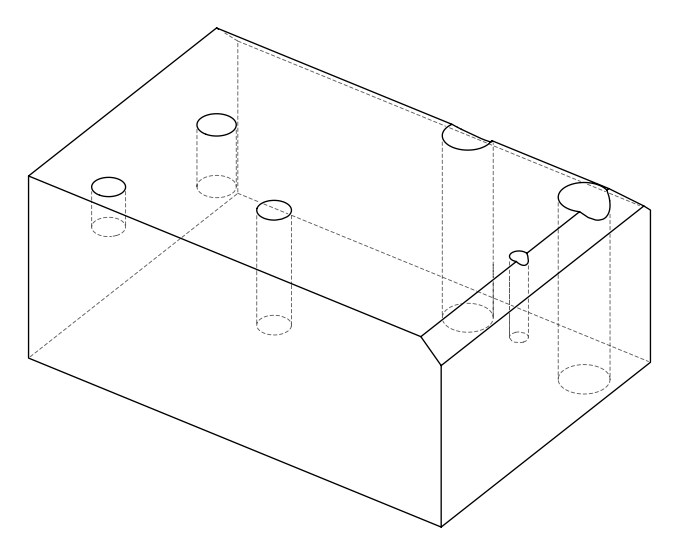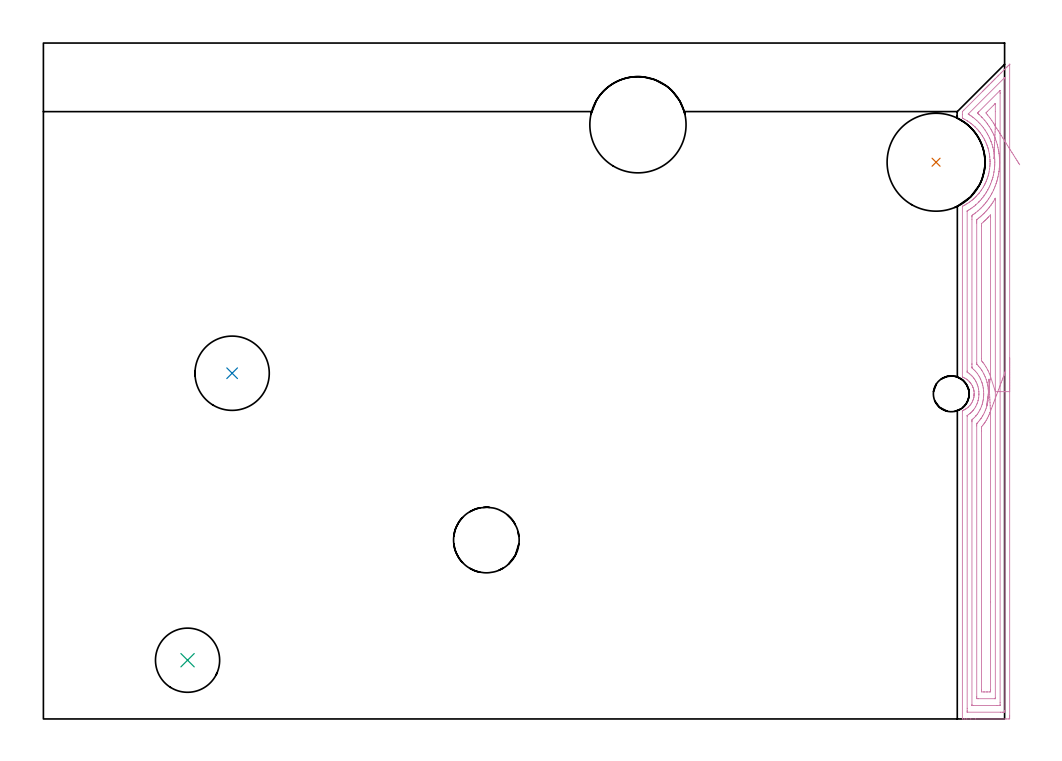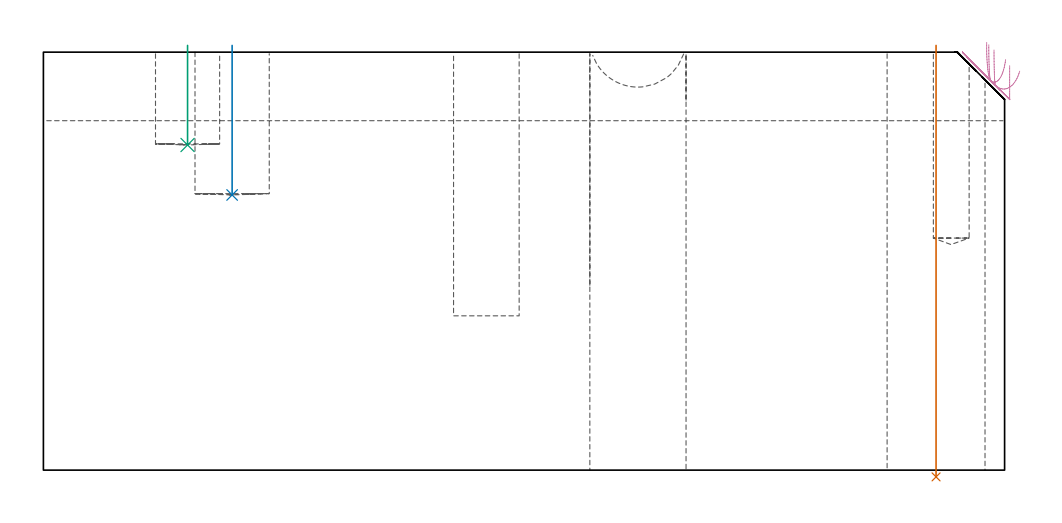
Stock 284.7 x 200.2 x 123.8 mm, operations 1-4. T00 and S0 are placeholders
(PLAN: 13 operations, 10 tool changes, 29.4 min)
(1 INDEXABLE_INSERT_DRILL_THROUGH_HOLE_FROM_SOLID | STEP1HOLE | NXT0302_029 | 0.51 min | 81738 mm3)
(2 INDEXABLE_INSERT_DRILL_BLIND_HOLE_FROM_SOLID | STEP1POCKET | NXT0302_015 | 0.18 min | 15967 mm3)
(3 INDEXABLE_INSERT_DRILL_BLIND_HOLE_FROM_SOLID_1 | STEP1POCKET_3 | NXT0302_009 | 0.12 min | 7727 mm3)
(4 AREA_MILL | FG_CHAMFER_SURFACE | UGT0205_001 | 7.79 min | 18966 mm3)
(5 AREA_MILL_1 | FG_CHAMFER_SURFACE_1 | UGT0205_001 | 17.63 min | 57259 mm3)
(6 MILL_BLIND_HOLE_FROM_SOLID_MATERIAL | STEP1POCKET_1 | NXT0201_012 | Spiral | 1.11 min | 23103 mm3)
(7 SPOT_DRILL | STEP1HOLE_1 | NXT0321_9005460120000 | 0.05 min | 182 mm3)
(8 SPOT_DRILL_1 | STEP1POCKET_2 | NXT0321_9005460120000 | 0.03 min | 2 mm3)
(9 DRILL_BLIND_HOLE_INTO_CENTER | STEP1HOLE_1 | NXT0301_046 | 0.05 min | 361 mm3)
(10 GUN_DRILL_THROUGH_HOLE | STEP1HOLE_1 | UGT0307_003 | 0.57 min | 4350 mm3)
(11 SPADE_DRILL_TO_ENLARGE_THROUGH_HOLE | STEP1HOLE_1 | UGT0306_009 | 0.53 min | 28226 mm3)
(12 DRILL_TO_ENLARGE_THROUGH_HOLE | STEP1HOLE_1 | UGT0301_392 | 0.55 min | 44930 mm3)
(13 DRILL_BLIND_HOLE_INTO_CENTER_1 | STEP1POCKET_2 | NXT0301_077 | 0.24 min | 4867 mm3)
(TOOL NXT0302_029 | Index. Insert Drill 29mm [880-D2900L32-05] | D29 PA176 FL145 Z2)
(TOOL NXT0302_015 | Index. Insert Drill 22mm [880-D2200L25-03] | D22 PA176 FL66 Z2)
(TOOL NXT0302_009 | Index. Insert Drill 19mm [880-D1900L25-05] | D19 PA176 FL95 Z2)
(TOOL UGT0205_001 | Chamfer Mill 20 x 3 x 45 deg. | D20 FL50 Z2)
(TOOL NXT0201_012 | ENDMILL 16mm [2P460-1600-NA 1630] | D16 FL38 Z6)
(TOOL NXT0321_9005460120000 | NC Spot Drill, 142deg, 12mm, Carbide, Uncoated | D12 PA142 FL30 Z2)
(TOOL NXT0301_046 | Carbide Drill 7.5mm [860.1-0750-038A1-MM 2214] | D7.5 PA140 FL53 Z2)
(TOOL UGT0307_003 | Gun Drill 7 mm | D7 PA130 FL24 Z1)
(TOOL UGT0306_009 | Spade Drill 18.5mm | D18.5 PA132 FL10 Z2)
(TOOL UGT0301_392 | Twist Drill 28.5 mm | D28.5 PA118 FL165 Z2)
(TOOL NXT0301_077 | Carbide Drill 10.6mm [860.1-1060-053A1-MM 2214] | D10.6 PA140 FL71 Z2)
(OP 1 INDEXABLE_INSERT_DRILL_THROUGH_HOLE_FROM_SOLID)
G17 G21 G94 G90
T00 M6
G54
G17 G0 G90 X264.4 Y164.9 S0 M3
G43 Z133.8 H1
G94 G81 G98 Z-2.006 F250. R125.8
G80
M5
M2
(OP 2 INDEXABLE_INSERT_DRILL_BLIND_HOLE_FROM_SOLID)
G17 G21 G94 G90
T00 M6
G54
G17 G0 G90 X55.9 Y102.4 S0 M3
G43 Z133.8 H1
G94 G81 G98 Z81.5 F250. R125.8
G80
M5
M2
(OP 3 INDEXABLE_INSERT_DRILL_BLIND_HOLE_FROM_SOLID_1)
G17 G21 G94 G90
T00 M6
G54
G17 G0 G90 X42.7 Y17.4 S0 M3
G43 Z133.8 H1
G94 G81 G98 Z96.3 F250. R125.8
G80
M5
M2
(OP 4 AREA_MILL)
G17 G21 G94 G90
T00 M6
G54
G17 G0 G90 X286.2 Y106.95 S1061 M3
G43 Z133.8 H0
Z119.8
G94 G1 Y106.912 Z118.928 F250.
Y106.798 Z118.064
Y106.609 Z117.212
Y106.347 Z116.38
Y106.013 Z115.574
Y105.61 Z114.8
Y105.142 Z114.064
Y104.61 Z113.372
Y104.021 Z112.729
Y103.378 Z112.14
Y102.686 Z111.608
Y101.95 Z111.14
Y101.176 Z110.737
Y100.37 Z110.403
Y99.538 Z110.141
Y98.686 Z109.952
Y97.822 Z109.838
Y96.95 Z109.8
Y1.076
X286.199 Y0.601 Z109.801
X286.195 Y0.188 Z109.803
X286.192 Y0.01 Z109.805
X285.789 Y0.005 Z110.208
X285.197 Y0. Z110.8
X276.125 Z119.87
X274.673 Z121.324
X273.489 Z122.505
X272.88 Z123.119
X272.204 Z123.795
X272.201 Y0.109 Z123.799
Y0.153
X272.2 Y91.151 Z123.8
X272.203 Y91.306 Z123.788
X272.284 Y91.346 Z123.71
X272.443 Y91.415 Z123.554
X272.568 Y91.468 Z123.429
X272.611 Y91.488 Z123.386
X272.852 Y91.602 Z123.146
X272.892 Y91.625 Z123.105
X273.05 Y91.724 Z122.945
X273.223 Y91.831 Z122.777
X273.34 Y91.904 Z122.66
X273.528 Y92.043 Z122.471
X273.766 Y92.22 Z122.231
X273.929 Y92.362 Z122.067
X274.08 Y92.493 Z121.918
X274.371 Y92.803 Z121.629
X274.479 Y92.935 Z121.518
X274.641 Y93.13 Z121.358
X274.785 Y93.336 Z121.215
X274.819 Y93.385 Z121.181
X274.893 Y93.513 Z121.107
X275.073 Y93.823 Z120.924
X275.288 Y94.276 Z120.709
X275.41 Y94.597 Z120.589
X275.419 Y94.625 Z120.58
X275.449 Y94.72 Z120.548
X275.515 Y94.923 Z120.485
X275.564 Y95.141 Z120.435
X275.569 Y95.167 Z120.429
X275.586 Y95.264 Z120.412
X275.644 Y95.612 Z120.352
X275.652 Y95.717 Z120.341
X275.667 Y95.865 Z120.33
X275.67 Y95.902 Z120.327
X275.676 Y95.978 Z120.318
X275.683 Y96.053 Z120.313
Y96.058 Z120.312
X275.682 Y96.252 Z120.307
Y96.263
X275.684 Y96.457 Z120.309
Y96.505 Z120.311
X275.648 Y96.95 Z120.344
X275.616 Y97.161 Z120.379
X275.592 Y97.315 Z120.404
X275.574 Y97.396 Z120.421
X275.558 Y97.48 Z120.441
X275.539 Y97.565 Z120.46
X275.521 Y97.647 Z120.477
X275.514 Y97.678 Z120.484
X275.463 Y97.842 Z120.531
X275.367 Y98.105 Z120.63
X275.297 Y98.291 Z120.698
X275.247 Y98.405 Z120.75
X275.1 Y98.733 Z120.9
X274.882 Y99.108 Z121.117
X274.835 Y99.18 Z121.164
X274.641 Y99.473 Z121.358
X274.584 Y99.55 Z121.415
X274.525 Y99.624 Z121.475
X274.505 Y99.646 Z121.495
X274.368 Y99.792 Z121.628
X274.248 Y99.924 Z121.75
X274.16 Y100.02 Z121.839
X273.767 Y100.385 Z122.232
X273.608 Y100.515 Z122.391
X273.489 Y100.595 Z122.509
X273.256 Y100.753 Z122.743
X273.05 Y100.874 Z122.947
X272.894 Y100.967 Z123.106
X272.519 Y101.15 Z123.476
X272.388 Y101.206 Z123.608
X272.263 Y101.262 Z123.731
X272.203 Y101.294 Z123.789
X272.2 Y101.411 Z123.8
Y151.816
X272.206 Y151.833 Z123.793
X272.238 Y151.858 Z123.761
X272.35 Y151.915 Z123.65
X272.913 Y152.211 Z123.086
X273.094 Y152.321 Z122.905
X273.486 Y152.559 Z122.514
X273.768 Y152.73 Z122.232
X274.325 Y153.102 Z121.675
X274.641 Y153.335 Z121.358
X275.051 Y153.658 Z120.948
X275.159 Y153.748 Z120.84
X275.247 Y153.822 Z120.75
X275.385 Y153.937 Z120.614
X275.454 Y153.993 Z120.546
X275.515 Y154.048 Z120.484
X275.686 Y154.211 Z120.311
X275.953 Y154.462 Z120.046
X276.099 Y154.606 Z119.901
X276.389 Y154.892 Z119.611
X276.781 Y155.33 Z119.215
X277.053 Y155.644 Z118.947
X277.165 Y155.776 Z118.834
X277.209 Y155.83 Z118.79
X277.262 Y155.896 Z118.736
X277.549 Y156.276 Z118.449
X277.589 Y156.332 Z118.408
X277.83 Y156.667 Z118.169
X278.137 Y157.129 Z117.862
X278.397 Y157.558 Z117.6
X278.645 Y158.002 Z117.352
X278.882 Y158.45 Z117.118
X278.91 Y158.506 Z117.09
X279.01 Y158.711 Z116.988
X279.113 Y158.952 Z116.884
X279.226 Y159.214 Z116.772
X279.279 Y159.341 Z116.717
X279.469 Y159.845 Z116.526
X279.618 Y160.232 Z116.381
X279.776 Y160.737 Z116.221
X279.87 Y161.031 Z116.128
X279.884 Y161.076 Z116.114
X279.897 Y161.124 Z116.101
X279.911 Y161.183 Z116.086
X279.974 Y161.435 Z116.025
X280.006 Y161.569 Z115.993
X280.099 Y162.015 Z115.897
X280.225 Y162.751 Z115.773
X280.249 Y162.906 Z115.744
X280.255 Y162.967 Z115.736
X280.348 Y163.779 Z115.65
X280.35 Y163.798 Z115.648
X280.379 Y164.243 Z115.616
X280.383 Y164.483 Z115.605
X280.391 Y164.689 Z115.601
X280.39 Y165.071 Z115.602
X280.391 Y165.135 Z115.603
X280.384 Y165.314 Z115.61
X280.373 Y165.58 Z115.618
X280.367 Y165.643 Z115.622
X280.308 Y166.454 Z115.691
X280.307 Y166.472 Z115.692
X280.253 Y166.918 Z115.745
X280.179 Y167.363 Z115.817
X279.996 Y168.254 Z116.
X279.885 Y168.723 Z116.115
X279.842 Y168.866 Z116.157
X279.76 Y169.145 Z116.239
X279.738 Y169.212 Z116.26
X279.639 Y169.516 Z116.359
X279.613 Y169.592 Z116.383
X279.588 Y169.658 Z116.405
X279.528 Y169.827 Z116.467
X279.452 Y170.037 Z116.543
X279.325 Y170.36 Z116.675
X279.274 Y170.484 Z116.724
X279.245 Y170.55 Z116.752
X279.084 Y170.928 Z116.915
X279.054 Y170.996 Z116.946
X279.01 Y171.09 Z116.989
X278.833 Y171.442 Z117.163
X278.826 Y171.457 Z117.17
X278.761 Y171.582 Z117.237
X278.637 Y171.819 Z117.362
X278.392 Y172.249 Z117.608
X278.137 Y172.674 Z117.863
X278.065 Y172.78 Z117.934
X277.809 Y173.159 Z118.19
X277.494 Y173.602 Z118.506
X277.262 Y173.903 Z118.736
X277.085 Y174.119 Z118.912
X277.017 Y174.201 Z118.98
X276.768 Y174.493 Z119.232
X276.564 Y174.712 Z119.431
X276.406 Y174.885 Z119.592
X276.388 Y174.905 Z119.61
X276.125 Y175.173 Z119.87
X275.968 Y175.329 Z120.029
X275.912 Y175.385 Z120.086
X275.514 Y175.748 Z120.483
X275.247 Y175.978 Z120.752
X275.202 Y176.016 Z120.796
X275.159 Y176.051 Z120.839
X274.886 Y176.276 Z121.113
X274.641 Y176.465 Z121.359
X274.207 Y176.779 Z121.792
X273.767 Y177.078 Z122.232
X273.627 Y177.167 Z122.373
X273.5 Y177.241 Z122.5
X272.893 Y177.594 Z123.106
X272.501 Y177.806 Z123.498
X272.294 Y177.915 Z123.701
X272.203 Y177.968 Z123.789
X272.2 Y178.133 Z123.8
Y179.025
X272.207 Y179.9 Z123.793
X272.22 Y179.917 Z123.78
X272.611 Y180.311 Z123.388
X278.186 Y185.887 Z117.812
X278.321 Y186.024 Z117.674
X278.461 Y186.162 Z117.537
X278.619 Y186.32 Z117.379
X278.761 Y186.463 Z117.235
X278.907 Y186.608 Z117.091
X279.051 Y186.753 Z116.946
X279.2 Y186.902 Z116.795
X279.353 Y187.054 Z116.645
X279.484 Y187.185 Z116.514
X279.639 Y187.342 Z116.356
X279.799 Y187.5 Z116.199
X279.917 Y187.618 Z116.081
X280.079 Y187.781 Z115.916
X280.598 Y188.298 Z115.402
X280.84 Y188.541 Z115.158
X280.957 Y188.659 Z115.039
X281.285 Y188.985 Z114.715
X281.518 Y189.218 Z114.482
X281.732 Y189.433 Z114.266
X281.836 Y189.538 Z114.16
X282.275 Y189.975 Z113.724
X282.714 Y190.416 Z113.282
X282.922 Y190.623 Z113.077
X282.966 Y190.666 Z113.034
X283.593 Y191.295 Z112.403
X283.805 Y191.506 Z112.195
X284.471 Y192.173 Z111.525
X284.646 Y192.346 Z111.354
X284.707 Y192.407 Z111.293
X285.35 Y193.051 Z110.647
X285.486 Y193.186 Z110.514
X285.599 Y193.299 Z110.401
X285.789 Y193.49 Z110.209
X285.895 Y193.597 Z110.102
X286.194 Y193.894 Z109.804
X286.198 Z109.801
X286.199 Z109.799
X286.2 Y96.95 Z109.8
X284.786 Z111.214
X284.785 Y2.513 Z111.215
X284.784 Y2.385 Z111.216
X284.779 Y2.012 Z111.221
X284.408 Y2.003 Z111.592
X284.032 Y2.001 Z111.968
X283.533 Y2. Z112.467
X273.691 Y2.001 Z122.309
X273.663 Y2.003 Z122.337
X273.636 Y2.009 Z122.364
X273.622 Y2.014 Z122.378
X273.621 Y2.035 Z122.379
X273.616 Y2.256 Z122.384
Y2.385
X273.615 Y3.149 Z122.385
Y89.686
X273.616 Y89.813 Z122.384
X273.619 Y89.86 Z122.381
X273.621 Y89.878 Z122.379
X273.644 Y89.897 Z122.356
X274.024 Y90.162 Z121.976
X274.368 Y90.418 Z121.632
X274.527 Y90.544 Z121.473
X274.716 Y90.705 Z121.284
X274.988 Y90.968 Z121.012
X275.247 Y91.245 Z120.753
X275.407 Y91.434 Z120.593
X275.54 Y91.597 Z120.46
X275.788 Y91.94 Z120.212
X276.125 Y92.482 Z119.875
X276.129 Y92.489 Z119.871
X276.418 Y93.084 Z119.582
X276.547 Y93.382 Z119.453
X276.673 Y93.717 Z119.327
X276.846 Y94.274 Z119.154
X276.866 Y94.344 Z119.134
X276.879 Y94.401 Z119.121
X277.004 Y95.044 Z118.996
X277.021 Y95.148 Z118.979
X277.023 Y95.166 Z118.977
X277.092 Y95.969 Z118.908
X277.094 Y96.058 Z118.906
Y96.454
X277.077 Y96.876 Z118.923
X277.07 Y96.95 Z118.93
X277.004 Y97.56 Z118.996
X276.957 Y97.842 Z119.043
X276.953 Y97.868 Z119.047
X276.946 Y97.901 Z119.054
X276.835 Y98.367 Z119.165
X276.724 Y98.734 Z119.276
X276.557 Y99.187 Z119.443
X276.367 Y99.626 Z119.633
X276.29 Y99.794 Z119.71
X276.125 Y100.104 Z119.875
X275.877 Y100.518 Z120.123
X275.622 Y100.9 Z120.378
X275.508 Y101.051 Z120.492
X275.247 Y101.359 Z120.753
X275.2 Y101.411 Z120.8
X274.999 Y101.618 Z121.001
X274.781 Y101.825 Z121.219
X274.368 Y102.193 Z121.632
X274.233 Y102.303 Z121.767
X273.864 Y102.553 Z122.136
X273.621 Y102.716 Z122.379
X273.619 Y102.734 Z122.381
X273.616 Y102.781 Z122.384
X273.615 Y102.877 Z122.385
X273.614 Y103.068 Z122.386
X273.615 Y150.35 Z122.385
X273.617 Y150.414 Z122.383
X273.62 Y150.443 Z122.38
X273.623 Y150.454 Z122.377
X273.648 Y150.477 Z122.352
X274.094 Y150.755 Z121.906
X274.368 Y150.928 Z121.632
X274.632 Y151.101 Z121.368
X275.031 Y151.369 Z120.969
X275.156 Y151.461 Z120.844
X275.247 Y151.53 Z120.753
X275.651 Y151.851 Z120.349
X276.125 Y152.232 Z119.875
X276.141 Y152.245 Z119.859
X277.05 Y153.107 Z118.95
X277.096 Y153.154 Z118.904
X277.475 Y153.568 Z118.525
X277.904 Y154.046 Z118.096
X278.287 Y154.526 Z117.713
X278.603 Y154.938 Z117.397
X278.646 Y154.996 Z117.354
X278.67 Y155.03 Z117.33
X278.761 Y155.161 Z117.239
X279.027 Y155.559 Z116.973
X279.204 Y155.83 Z116.796
X279.37 Y156.103 Z116.63
X279.639 Y156.556 Z116.361
X279.699 Y156.662 Z116.301
X279.732 Y156.722 Z116.268
X280.002 Y157.245 Z115.998
X280.186 Y157.614 Z115.814
X280.25 Y157.75 Z115.75
X280.292 Y157.844 Z115.708
X280.518 Y158.375 Z115.482
X280.555 Y158.469 Z115.445
X280.569 Y158.506 Z115.431
X280.794 Y159.118 Z115.206
X280.896 Y159.399 Z115.104
X281.02 Y159.781 Z114.98
X281.181 Y160.291 Z114.819
X281.209 Y160.386 Z114.791
X281.229 Y160.461 Z114.771
X281.396 Y161.16 Z114.604
X281.4 Y161.179 Z114.6
X281.537 Y161.932 Z114.463
X281.561 Y162.075 Z114.439
X281.655 Y162.704 Z114.345
X281.685 Y162.967 Z114.315
X281.743 Y163.507 Z114.257
X281.769 Y163.859 Z114.231
X281.794 Y164.348 Z114.206
X281.802 Y164.751 Z114.198
X281.8 Y165.234 Z114.2
X281.784 Y165.643 Z114.216
X281.749 Y166.178 Z114.251
X281.719 Y166.535 Z114.281
X281.691 Y166.835 Z114.309
X281.615 Y167.428 Z114.385
X281.471 Y168.244 Z114.529
X281.456 Y168.32 Z114.544
X281.396 Y168.61 Z114.604
X281.256 Y169.212 Z114.744
X281.209 Y169.402 Z114.791
X280.998 Y170.104 Z115.002
X280.794 Y170.715 Z115.206
X280.692 Y170.996 Z115.308
X280.643 Y171.123 Z115.357
X280.518 Y171.432 Z115.482
X280.32 Y171.888 Z115.68
X280.157 Y172.255 Z115.843
X279.886 Y172.78 Z116.114
X279.639 Y173.233 Z116.361
X279.384 Y173.672 Z116.616
X278.934 Y174.388 Z117.066
X278.814 Y174.565 Z117.186
X278.761 Y174.639 Z117.239
X278.417 Y175.105 Z117.583
X278.144 Y175.457 Z117.856
X277.882 Y175.774 Z118.118
X277.37 Y176.349 Z118.63
X277.004 Y176.734 Z118.996
X276.475 Y177.241 Z119.525
X276.125 Y177.553 Z119.875
X275.813 Y177.816 Z120.187
X275.427 Y178.133 Z120.573
X275.247 Y178.268 Z120.753
X274.777 Y178.61 Z121.223
X274.368 Y178.881 Z121.632
X274.149 Y179.025 Z121.851
X273.985 Y179.132 Z122.015
X273.93 Y179.171 Z122.07
X273.941 Y179.185 Z122.059
X273.976 Y179.223 Z122.024
X274.074 Y179.323 Z121.926
X284.572 Y189.821 Z111.428
X284.699 Y189.945 Z111.301
X284.771 Y190.012 Z111.229
X284.779 Y190.017 Z111.221
X284.781 Y189.974 Z111.219
X284.785 Y189.859 Z111.215
X284.786 Y189.731 Z111.214
Y189.572
Y96.95
X283.372 Z112.628
X283.371 Y4.84 Z112.629
X283.369 Y4.169 Z112.631
X283.367 Y4.059 Z112.633
X283.365 Y4.013 Z112.635
X283.314 Y4.006 Z112.686
X283.153 Y4.003 Z112.847
X282.442 Y4. Z113.558
X275.413 Z120.587
X275.247 Y4.003 Z120.753
X275.08 Y4.008 Z120.92
X275.038 Y4.01 Z120.962
X275.035 Y4.038 Z120.965
X275.032 Y4.096 Z120.968
X275.03 Y4.169 Z120.97
X275.029 Y88.029 Z120.971
X275.03 Y88.249 Z120.97
X275.033 Y88.471 Z120.967
X275.036 Y88.614 Z120.964
X275.09 Y88.675 Z120.91
X275.371 Y88.921 Z120.629
X275.76 Y89.292 Z120.24
X276.125 Y89.674 Z119.875
X276.191 Y89.746 Z119.809
X276.247 Y89.813 Z119.753
X276.582 Y90.241 Z119.418
X276.907 Y90.705 Z119.093
X276.945 Y90.765 Z119.055
X277.004 Y90.861 Z118.996
X277.271 Y91.326 Z118.729
X277.409 Y91.597 Z118.591
X277.567 Y91.917 Z118.433
X277.818 Y92.489 Z118.182
X277.837 Y92.535 Z118.163
X277.882 Y92.657 Z118.118
X278.058 Y93.203 Z117.942
X278.113 Y93.382 Z117.887
X278.194 Y93.669 Z117.806
X278.245 Y93.905 Z117.755
X278.315 Y94.274 Z117.685
X278.385 Y94.655 Z117.615
X278.444 Y95.166 Z117.556
X278.472 Y95.458 Z117.528
X278.497 Y95.743 Z117.503
X278.507 Y96.058 Z117.493
X278.508 Y96.314 Z117.492
X278.488 Y96.95 Z117.512
X278.466 Y97.249 Z117.534
X278.398 Y97.842 Z117.602
X278.332 Y98.278 Z117.668
X278.236 Y98.734 Z117.764
X278.17 Y99.027 Z117.83
X278.047 Y99.459 Z117.953
X277.99 Y99.626 Z118.01
X277.882 Y99.925 Z118.118
X277.638 Y100.518 Z118.362
X277.436 Y100.971 Z118.564
X277.196 Y101.411 Z118.804
X277.004 Y101.733 Z118.996
X276.631 Y102.303 Z119.369
X276.411 Y102.59 Z119.589
X276.125 Y102.917 Z119.875
X275.869 Y103.195 Z120.131
X275.552 Y103.501 Z120.448
X275.048 Y103.969 Z120.952
X275.035 Y104.015 Z120.965
X275.033 Y104.087 Z120.967
X275.03 Y104.307 Z120.97
X275.029 Y104.979 Z120.971
X275.028 Y105.201 Z120.972
X275.029 Y148.022 Z120.971
X275.03 Y148.693 Z120.97
X275.031 Y148.911 Z120.969
X275.035 Y149.13 Z120.965
X275.247 Y149.286 Z120.753
X275.419 Y149.41 Z120.581
X275.668 Y149.585 Z120.332
X275.931 Y149.783 Z120.069
X276.125 Y149.934 Z119.875
X276.802 Y150.477 Z119.198
X276.911 Y150.572 Z119.089
X277.004 Y150.656 Z118.996
X277.368 Y150.999 Z118.632
X277.757 Y151.369 Z118.243
X277.882 Y151.497 Z118.118
X278.249 Y151.889 Z117.751
X278.592 Y152.262 Z117.408
X278.671 Y152.352 Z117.329
X278.761 Y152.458 Z117.239
X279.071 Y152.838 Z116.929
X279.324 Y153.154 Z116.676
X279.46 Y153.335 Z116.54
X279.639 Y153.582 Z116.361
X279.959 Y154.046 Z116.041
X280.184 Y154.385 Z115.816
X280.531 Y154.938 Z115.469
X280.844 Y155.499 Z115.156
X281.02 Y155.83 Z114.98
X281.396 Y156.571 Z114.604
X281.444 Y156.674 Z114.556
X281.465 Y156.722 Z114.535
X281.705 Y157.301 Z114.295
X281.83 Y157.614 Z114.17
X281.954 Y157.94 Z114.046
X282.165 Y158.506 Z113.835
X282.194 Y158.589 Z113.806
X282.275 Y158.837 Z113.725
X282.407 Y159.265 Z113.593
X282.446 Y159.399 Z113.554
X282.598 Y159.963 Z113.402
X282.675 Y160.291 Z113.325
X282.764 Y160.686 Z113.236
X282.859 Y161.183 Z113.141
X282.904 Y161.436 Z113.096
X283.009 Y162.075 Z112.991
X283.027 Y162.203 Z112.973
X283.122 Y162.967 Z112.878
X283.125 Y162.996 Z112.875
X283.153 Y163.26 Z112.847
X283.191 Y163.821 Z112.809
X283.193 Y163.859 Z112.807
X283.209 Y164.327 Z112.791
X283.22 Y164.683 Z112.78
X283.221 Y164.751 Z112.779
X283.214 Y165.225 Z112.786
X283.208 Y165.588 Z112.792
X283.205 Y165.643 Z112.795
X283.153 Y166.468 Z112.847
X283.148 Y166.542 Z112.852
X283.055 Y167.428 Z112.945
X283.042 Y167.541 Z112.958
X282.979 Y167.957 Z113.021
X282.916 Y168.32 Z113.084
X282.861 Y168.616 Z113.139
X282.739 Y169.212 Z113.261
X282.618 Y169.756 Z113.382
X282.532 Y170.104 Z113.468
X282.275 Y170.985 Z113.725
X282.269 Y171.002 Z113.731
X281.954 Y171.888 Z114.046
X281.744 Y172.427 Z114.256
X281.592 Y172.78 Z114.408
X281.396 Y173.219 Z114.604
X281.174 Y173.672 Z114.826
X280.938 Y174.138 Z115.062
X280.698 Y174.565 Z115.302
X280.518 Y174.872 Z115.482
X280.151 Y175.457 Z115.849
X279.948 Y175.769 Z116.052
X279.639 Y176.22 Z116.361
X279.547 Y176.349 Z116.453
X279.272 Y176.722 Z116.728
X278.851 Y177.241 Z117.149
X278.761 Y177.346 Z117.239
X278.047 Y178.133 Z117.953
X277.882 Y178.303 Z118.118
X277.133 Y179.025 Z118.867
X277.004 Y179.143 Z118.996
X276.831 Y179.296 Z119.169
X276.734 Y179.382 Z119.266
X276.683 Y179.43 Z119.317
X276.664 Y179.449 Z119.336
X276.676 Y179.465 Z119.324
X276.786 Y179.581 Z119.214
X277.004 Y179.804 Z118.996
X277.06 Y179.861 Z118.94
X283.362 Y186.162 Z112.638
X283.365 Z112.635
X283.371 Y185.491 Z112.629
Y185.27
X283.372 Y96.95 Z112.628
X281.957 Z114.043
Y6.277
X281.955 Y6.086 Z114.045
X281.952 Y6.019 Z114.048
X281.95 Y6.01 Z114.05
X281.942 Y6.006 Z114.058
X281.917 Y6.003 Z114.083
X281.813 Y6.001 Z114.187
X276.958 Y6. Z119.042
X276.585 Y6.004 Z119.415
X276.492 Y6.007 Z119.508
X276.452 Y6.01 Z119.548
X276.45 Y6.04 Z119.55
X276.447 Y6.124 Z119.553
X276.444 Y6.522 Z119.556
X276.443 Y86.814 Z119.557
X276.444 Y87.137 Z119.556
X276.447 Y87.421 Z119.553
X276.45 Y87.491 Z119.55
X276.453 Y87.52 Z119.547
X276.471 Y87.54 Z119.529
X276.536 Y87.611 Z119.464
X276.938 Y88.029 Z119.062
X276.97 Y88.063 Z119.03
X277.004 Y88.103 Z118.996
X277.366 Y88.553 Z118.634
X277.649 Y88.921 Z118.351
X277.747 Y89.058 Z118.253
X277.882 Y89.259 Z118.118
X278.094 Y89.598 Z117.906
X278.223 Y89.813 Z117.777
X278.42 Y90.159 Z117.58
X278.701 Y90.705 Z117.299
X278.721 Y90.746 Z117.279
X278.761 Y90.831 Z117.239
X278.986 Y91.368 Z117.014
X279.08 Y91.597 Z116.92
X279.226 Y92.017 Z116.774
X279.38 Y92.489 Z116.62
X279.441 Y92.691 Z116.559
X279.525 Y92.994 Z116.475
X279.616 Y93.382 Z116.384
X279.62 Y93.401 Z116.38
X279.639 Y93.5 Z116.361
X279.755 Y94.156 Z116.245
X279.773 Y94.274 Z116.227
X279.85 Y94.952 Z116.15
X279.87 Y95.166 Z116.13
X279.914 Y95.779 Z116.086
X279.921 Y96.058 Z116.079
X279.912 Y96.673 Z116.088
X279.903 Y96.95 Z116.097
X279.856 Y97.622 Z116.144
X279.83 Y97.842 Z116.17
X279.726 Y98.646 Z116.274
X279.711 Y98.734 Z116.289
X279.639 Y99.106 Z116.361
X279.52 Y99.626 Z116.48
X279.48 Y99.788 Z116.52
X279.256 Y100.518 Z116.744
X279.019 Y101.149 Z116.981
X278.91 Y101.411 Z117.09
X278.761 Y101.757 Z117.239
X278.588 Y102.127 Z117.412
X278.494 Y102.303 Z117.506
X278.153 Y102.92 Z117.847
X277.98 Y103.195 Z118.02
X277.882 Y103.344 Z118.118
X277.583 Y103.781 Z118.417
X277.35 Y104.087 Z118.65
X277.004 Y104.484 Z118.996
X276.542 Y104.979 Z119.458
X276.476 Y105.054 Z119.524
X276.449 Y105.091 Z119.551
X276.448 Y105.122 Z119.552
X276.445 Y105.264 Z119.555
X276.443 Y105.548 Z119.557
Y146.909
X276.444 Y147.477 Z119.556
X276.448 Y147.801 Z119.552
X276.45 Y147.87 Z119.55
X276.459 Y147.899 Z119.541
X276.491 Y147.926 Z119.509
X276.594 Y148.009 Z119.406
X277.004 Y148.336 Z118.996
X277.2 Y148.494 Z118.8
X277.444 Y148.693 Z118.556
X277.68 Y148.899 Z118.32
X277.882 Y149.082 Z118.118
X278.14 Y149.323 Z117.86
X278.417 Y149.585 Z117.583
X278.592 Y149.757 Z117.408
X278.761 Y149.928 Z117.239
X279.026 Y150.208 Z116.974
X279.275 Y150.477 Z116.725
X279.448 Y150.672 Z116.552
X279.639 Y150.892 Z116.361
X279.855 Y151.15 Z116.145
X280.035 Y151.369 Z115.965
X280.248 Y151.643 Z115.752
X280.518 Y151.997 Z115.482
X280.629 Y152.149 Z115.371
X280.709 Y152.262 Z115.291
X280.988 Y152.676 Z115.012
X281.308 Y153.154 Z114.692
X281.343 Y153.208 Z114.657
X281.396 Y153.296 Z114.604
X281.888 Y154.127 Z114.112
X281.92 Y154.178 Z114.08
X281.945 Y154.214 Z114.055
X281.95 Y154.219 Z114.05
X281.952 Y154.205 Z114.048
X281.956 Y154.129 Z114.044
X281.957 Y154.046 Z114.043
Y153.749
Y96.95
X280.54 Y101.388 Z115.46
X280.536 Y101.392 Z115.464
X280.518 Y101.44 Z115.482
X280.175 Y102.303 Z115.825
X279.919 Y102.911 Z116.081
X279.784 Y103.195 Z116.216
X279.639 Y103.476 Z116.361
X279.297 Y104.087 Z116.703
X279.093 Y104.424 Z116.907
X278.761 Y104.945 Z117.239
X278.738 Y104.979 Z117.262
X278.689 Y105.052 Z117.311
X278.348 Y105.506 Z117.652
X278.18 Y105.713 Z117.82
X278.051 Y105.871 Z117.949
X277.882 Y106.077 Z118.118
X277.858 Y106.763 Z118.142
X277.857 Y106.788 Z118.143
X277.858 Y146.017 Z118.142
Y146.041
X277.882 Y146.729 Z118.118
X278.452 Y147.223 Z117.548
X278.761 Y147.506 Z117.239
X278.912 Y147.647 Z117.088
X279.075 Y147.801 Z116.925
X279.362 Y148.082 Z116.638
X279.639 Y148.359 Z116.361
X279.802 Y148.528 Z116.198
X279.957 Y148.693 Z116.043
X280.518 Y149.305 Z115.482
X280.542 Y148.693 Z115.458
Y148.668
Y101.403
X280.54 Y101.388 Z115.46
X280.426 Y100.537 Z115.613
X280.314 Y99.702 Z115.84
X280.204 Y98.89 Z116.139
X280.099 Y98.107 Z116.509
X279.999 Y97.359 Z116.947
X279.904 Y96.651 Z117.448
X279.815 Y95.99 Z118.01
X279.733 Y95.379 Z118.628
X279.658 Y94.824 Z119.297
X279.592 Y94.33 Z120.012
X279.534 Y93.898 Z120.768
X279.485 Y93.534 Z121.559
X279.445 Y93.24 Z122.38
X279.415 Y93.017 Z123.223
X279.395 Y92.868 Z124.082
X279.385 Y92.794 Z124.951
Y92.796 Z125.824
X279.396 Y92.872 Z126.693
G0 X280.023 Y100.607 Z125.991
G1 Y100.615 Z125.118
X280.026 Y100.546 Z124.249
X280.034 Y100.402 Z123.388
X280.045 Y100.184 Z122.544
X280.06 Y99.893 Z121.721
X280.079 Y99.532 Z120.928
X280.102 Y99.103 Z120.168
X280.128 Y98.609 Z119.449
X280.157 Y98.055 Z118.776
X280.189 Y97.444 Z118.154
X280.223 Y96.782 Z117.588
X280.26 Y96.072 Z117.081
X280.3 Y95.322 Z116.638
X280.341 Y94.535 Z116.263
X280.384 Y93.719 Z115.958
X280.428 Y92.88 Z115.725
X280.472 Y92.023 Z115.566
X280.518 Y91.156 Z115.482
X280.541 Y90.705 Z115.459
X280.542 Y90.68 Z115.458
X280.543 Y34.613 Z115.457
X280.542 Y8.63 Z115.458
Y8.605
X280.518 Y8.01 Z115.482
X280.256 Y8.004 Z115.744
X279.639 Y8.001 Z116.361
X279.381 Y8. Z116.619
X278.761 Y8.001 Z117.239
X278.501 Y8.002 Z117.499
X277.882 Y8.01 Z118.118
X277.859 Y8.63 Z118.141
Y8.654
X277.857 Y85.352 Z118.143
X277.859 Y86.245 Z118.141
Y86.268
X277.882 Y86.518 Z118.118
X278.154 Y86.861 Z117.846
X278.371 Y87.137 Z117.629
X278.539 Y87.362 Z117.461
X278.761 Y87.667 Z117.239
X278.906 Y87.881 Z117.094
X279.002 Y88.029 Z116.998
X279.245 Y88.429 Z116.755
X279.535 Y88.921 Z116.465
X279.572 Y88.989 Z116.428
X279.639 Y89.119 Z116.361
X279.865 Y89.584 Z116.135
X279.972 Y89.813 Z116.028
X280.138 Y90.198 Z115.862
X280.347 Y90.705 Z115.653
X280.395 Y90.83 Z115.605
X280.518 Y91.156 Z115.482
X280.811 Y91.937 Z115.229
X281.111 Y92.737 Z115.05
X281.416 Y93.548 Z114.945
X281.722 Y94.364 Z114.917
X282.028 Y95.179 Z114.965
X282.332 Y95.988 Z115.088
X282.63 Y96.783 Z115.286
X282.922 Y97.559 Z115.558
X283.204 Y98.31 Z115.901
X283.474 Y99.031 Z116.312
X283.731 Y99.715 Z116.789
X283.972 Y100.357 Z117.328
X284.196 Y100.953 Z117.924
X284.401 Y101.498 Z118.574
X284.585 Y101.988 Z119.272
X284.746 Y102.419 Z120.013
X284.885 Y102.788 Z120.791
X284.999 Y103.092 Z121.601
G0 Z133.8
X289.174 Y164.144
Z118.162
G1 X288.937 Y164.52 Z117.411
X288.666 Y164.949 Z116.701
X288.363 Y165.429 Z116.039
X288.03 Y165.956 Z115.428
X287.67 Y166.526 Z114.875
X287.286 Y167.135 Z114.382
X286.88 Y167.777 Z113.953
X286.456 Y168.449 Z113.593
X286.017 Y169.145 Z113.303
X285.566 Y169.859 Z113.086
X285.107 Y170.587 Z112.943
X284.642 Y171.323 Z112.876
X284.177 Y172.06 Z112.885
X283.713 Y172.794 Z112.97
X283.256 Y173.52 Z113.131
X282.807 Y174.23 Z113.365
X282.371 Y174.921 Z113.672
X281.951 Y175.586 Z114.049
X281.877 Y175.703 Z114.123
X281.811 Y175.812 Z114.189
X281.764 Y175.892 Z114.236
X281.645 Y176.097 Z114.355
X281.489 Y176.349 Z114.511
X281.396 Y176.495 Z114.604
X280.908 Y177.241 Z115.092
X280.518 Y177.794 Z115.482
X280.265 Y178.133 Z115.735
X279.639 Y178.915 Z116.361
X279.549 Y179.025 Z116.451
X279.166 Y179.506 Z116.834
X279.566 Y179.917 Z116.434
X279.603 Y179.954 Z116.397
X281.396 Y181.748 Z114.604
X281.818 Y182.166 Z114.182
X281.876 Y182.22 Z114.124
X281.95 Y182.286 Z114.05
X281.954 Y182.186 Z114.046
X281.956 Y182.025 Z114.044
X281.957 Y179.917 Z114.043
Y176.349
Y176.073
X281.956 Y175.78 Z114.044
X281.953 Y175.643 Z114.047
X281.951 Y175.586 Z114.049
X281.916 Y174.717 Z114.122
X281.882 Y173.859 Z114.271
X281.848 Y173.016 Z114.494
X281.814 Y172.196 Z114.789
X281.783 Y171.404 Z115.155
X281.752 Y170.648 Z115.589
X281.723 Y169.932 Z116.087
X281.696 Y169.263 Z116.645
X281.671 Y168.644 Z117.26
X281.648 Y168.082 Z117.927
X281.628 Y167.579 Z118.639
X281.611 Y167.141 Z119.394
X281.596 Y166.77 Z120.183
X281.583 Y166.469 Z121.002
X281.574 Y166.241 Z121.844
X281.568 Y166.087 Z122.702
X281.565 Y166.008 Z123.571
Y166.005 Z124.443
G0 Z133.8
M5
M2
